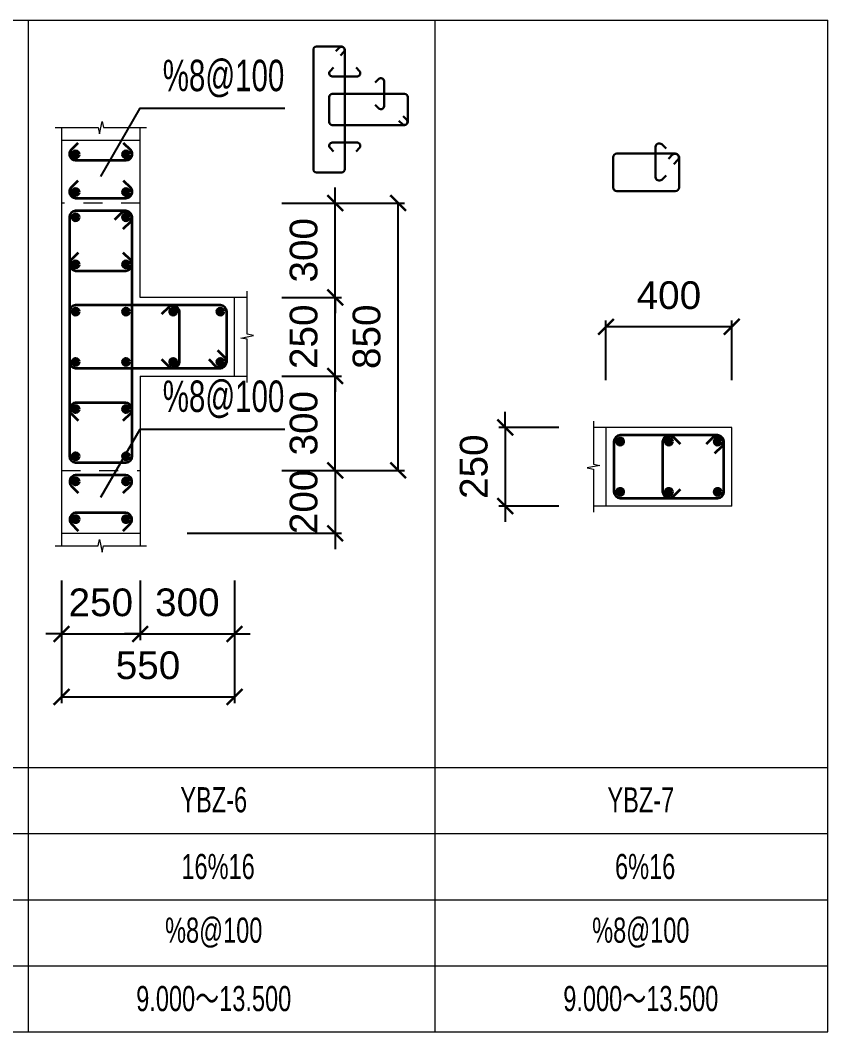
# Model space of a CAD drawing. Header units: millimetres. Extents: x -3831 to 465700, y 39900 to 106100.
# Drawn here: x 225356 to 227923, y 39900 to 43116 of the extents above; entities that cross this region are included whole.
import ezdxf

# ---------------------------------------------------------------- set-up
doc = ezdxf.new("R2010")
doc.units = ezdxf.units.MM
doc.linetypes.add('线型7', pattern=[120.000008, -30.000002, 60.000004, -30.000002])
for name, color, linetype, lineweight in [('S_EdgeMemberLongiBar', 1, 'Continuous', 50), ('S_EdgeMemberShape', 3, 'Continuous', 9), ('S_EdgeMemberShapeDash', 3, '线型7', 9), ('S_EdgeMemberTxt', 7, 'Continuous', 9), ('stirrupfig', 1, 'Continuous', 35), ('StirrupFig_x', 30, 'Continuous', 30), ('拉结区拉筋规', 9, 'Continuous', 25)]:
    doc.layers.add(name, color=color, linetype=linetype, lineweight=lineweight)
doc.layers.add('WALL-Beam', color=80, linetype='Continuous')
doc.styles.get("Standard").update_dxf_attribs({"font": 'arial.ttf'})
doc.styles.add('xxxx', font='RIF.ttf')
doc.dimstyles.new('ISO-25', dxfattribs={"dimtxt": 2.5, "dimasz": 2.5, "dimexe": 1.25, "dimexo": 0.625, "dimtad": 1, "dimtxsty": 'Standard', "dimcen": 2.5, "dimadec": 0, "dimazin": 0, "dimtfac": 1, "dimtmove": 0, "dimatfit": 3, "dimfxl": 1, "dimarcsym": 0})

# ---------------------------------------------------------------- blocks, each defined once
blk = doc.blocks.new('_ArchTick')
at = {"color": 0, "linetype": 'ByBlock', "const_width": 0.15}
blk.add_lwpolyline([(-0.5, -0.5), (0.5, 0.5)], dxfattribs=at)
blk = doc.blocks.new('*D782')
at = {"layer": 'Defpoints', "color": 0, "transparency": 16777216}
for p in [(225487.3, 41484.7), (225737.3, 41484.7), (225737.3, 41164.7)]:
    blk.add_point(p, dxfattribs=at)
at = {"layer": 'WALL-Beam', "color": 0, "lineweight": -2, "transparency": 16777216}
for p, q in [((225487.3, 41334.7), (225487.3, 41144.7)), ((225737.3, 41334.7), (225737.3, 41144.7)), ((225487.3, 41164.7), (225437.3, 41164.7)), ((225487.3, 41164.7), (225737.3, 41164.7)), ((225737.3, 41164.7), (225787.3, 41164.7))]:
    blk.add_line(p, q, dxfattribs=at)
at = {"layer": 'WALL-Beam', "color": 0, "lineweight": -2, "transparency": 16777216, "xscale": 50, "yscale": 50, "zscale": 50}
blk.add_blockref('_ArchTick', (225487.3, 41164.7), dxfattribs=at)
at = {"layer": 'WALL-Beam', "color": 0, "lineweight": -2, "transparency": 16777216, "xscale": 50, "yscale": 50, "zscale": 50, "rotation": 180}
blk.add_blockref('_ArchTick', (225737.3, 41164.7), dxfattribs=at)
at = {"layer": 'WALL-Beam', "color": 7, "transparency": 16777216, "insert": (225612.3, 41264.6), "char_height": 88, "attachment_point": 5}
blk.add_mtext('250', dxfattribs=at)
blk = doc.blocks.new('*D783')
at = {"layer": 'Defpoints', "color": 0, "transparency": 16777216}
for p in [(225737.3, 41484.7), (226037.3, 41484.7), (226037.3, 41164.7)]:
    blk.add_point(p, dxfattribs=at)
at = {"layer": 'WALL-Beam', "color": 0, "lineweight": -2, "transparency": 16777216}
for p, q in [((225737.3, 41334.7), (225737.3, 41144.7)), ((226037.3, 41334.7), (226037.3, 41144.7)), ((225737.3, 41164.7), (225687.3, 41164.7)), ((225737.3, 41164.7), (226037.3, 41164.7)), ((226037.3, 41164.7), (226087.3, 41164.7))]:
    blk.add_line(p, q, dxfattribs=at)
at = {"layer": 'WALL-Beam', "color": 0, "lineweight": -2, "transparency": 16777216, "xscale": 50, "yscale": 50, "zscale": 50}
blk.add_blockref('_ArchTick', (225737.3, 41164.7), dxfattribs=at)
at = {"layer": 'WALL-Beam', "color": 0, "lineweight": -2, "transparency": 16777216, "xscale": 50, "yscale": 50, "zscale": 50, "rotation": 180}
blk.add_blockref('_ArchTick', (226037.3, 41164.7), dxfattribs=at)
at = {"layer": 'WALL-Beam', "color": 7, "transparency": 16777216, "insert": (225887.3, 41264.7), "char_height": 88, "attachment_point": 5}
blk.add_mtext('300', dxfattribs=at)
blk = doc.blocks.new('*D784')
at = {"layer": 'Defpoints', "color": 0, "transparency": 16777216}
for p in [(225487.3, 41484.7), (226037.3, 41484.7), (226037.3, 40964.7)]:
    blk.add_point(p, dxfattribs=at)
at = {"layer": 'WALL-Beam', "color": 0, "lineweight": -2, "transparency": 16777216}
for p, q in [((225487.3, 41334.7), (225487.3, 40944.7)), ((226037.3, 41334.7), (226037.3, 40944.7)), ((225487.3, 40964.7), (226037.3, 40964.7))]:
    blk.add_line(p, q, dxfattribs=at)
at = {"layer": 'WALL-Beam', "color": 0, "lineweight": -2, "transparency": 16777216, "xscale": 50, "yscale": 50, "zscale": 50, "rotation": 180}
blk.add_blockref('_ArchTick', (225487.3, 40964.7), dxfattribs=at)
at = {"layer": 'WALL-Beam', "color": 0, "lineweight": -2, "transparency": 16777216, "xscale": 50, "yscale": 50, "zscale": 50}
blk.add_blockref('_ArchTick', (226037.3, 40964.7), dxfattribs=at)
at = {"layer": 'WALL-Beam', "color": 7, "transparency": 16777216, "insert": (225762.3, 41064.6), "char_height": 88, "attachment_point": 5}
blk.add_mtext('550', dxfattribs=at)
blk = doc.blocks.new('*D785')
at = {"layer": 'Defpoints', "color": 0, "transparency": 16777216}
for p in [(226037.3, 41984.7), (226357.3, 41984.7), (226037.3, 41684.7)]:
    blk.add_point(p, dxfattribs=at)
at = {"layer": 'WALL-Beam', "color": 0, "lineweight": -2, "transparency": 16777216}
for p, q in [((226357.3, 41984.7), (226357.3, 42034.7)), ((226187.3, 41984.7), (226377.3, 41984.7)), ((226357.3, 41684.7), (226357.3, 41984.7)), ((226187.3, 41684.7), (226377.3, 41684.7)), ((226357.3, 41684.7), (226357.3, 41634.7))]:
    blk.add_line(p, q, dxfattribs=at)
at = {"layer": 'WALL-Beam', "color": 0, "lineweight": -2, "transparency": 16777216, "xscale": 50, "yscale": 50, "zscale": 50}
for p, rotation in [((226357.3, 41984.7), 270), ((226357.3, 41684.7), 90)]:
    blk.add_blockref('_ArchTick', p, dxfattribs=dict(at, rotation=rotation))
at = {"layer": 'WALL-Beam', "color": 7, "transparency": 16777216, "insert": (226257.4, 41834.7), "char_height": 88, "attachment_point": 5, "rotation": 90}
blk.add_mtext('300', dxfattribs=at)
blk = doc.blocks.new('*D786')
at = {"layer": 'Defpoints', "color": 0, "transparency": 16777216}
for p in [(226037.3, 42234.7), (226357.3, 42234.7), (226037.3, 41984.7)]:
    blk.add_point(p, dxfattribs=at)
at = {"layer": 'WALL-Beam', "color": 0, "lineweight": -2, "transparency": 16777216}
for p, q in [((226357.3, 42234.7), (226357.3, 42284.7)), ((226187.3, 42234.7), (226377.3, 42234.7)), ((226357.3, 41984.7), (226357.3, 42234.7)), ((226187.3, 41984.7), (226377.3, 41984.7)), ((226357.3, 41984.7), (226357.3, 41934.7))]:
    blk.add_line(p, q, dxfattribs=at)
at = {"layer": 'WALL-Beam', "color": 0, "lineweight": -2, "transparency": 16777216, "xscale": 50, "yscale": 50, "zscale": 50}
for p, rotation in [((226357.3, 42234.7), 270), ((226357.3, 41984.7), 90)]:
    blk.add_blockref('_ArchTick', p, dxfattribs=dict(at, rotation=rotation))
at = {"layer": 'WALL-Beam', "color": 7, "transparency": 16777216, "insert": (226257.4, 42109.7), "char_height": 88, "attachment_point": 5, "rotation": 90}
blk.add_mtext('250', dxfattribs=at)
blk = doc.blocks.new('*D787')
at = {"layer": 'Defpoints', "color": 0, "transparency": 16777216}
for p in [(226037.3, 42534.7), (226357.3, 42534.7), (226037.3, 42234.7)]:
    blk.add_point(p, dxfattribs=at)
at = {"layer": 'WALL-Beam', "color": 0, "lineweight": -2, "transparency": 16777216}
for p, q in [((226357.3, 42534.7), (226357.3, 42584.7)), ((226187.3, 42534.7), (226377.3, 42534.7)), ((226357.3, 42234.7), (226357.3, 42534.7)), ((226187.3, 42234.7), (226377.3, 42234.7)), ((226357.3, 42234.7), (226357.3, 42184.7))]:
    blk.add_line(p, q, dxfattribs=at)
at = {"layer": 'WALL-Beam', "color": 0, "lineweight": -2, "transparency": 16777216, "xscale": 50, "yscale": 50, "zscale": 50}
for p, rotation in [((226357.3, 42534.7), 270), ((226357.3, 42234.7), 90)]:
    blk.add_blockref('_ArchTick', p, dxfattribs=dict(at, rotation=rotation))
at = {"layer": 'WALL-Beam', "color": 7, "transparency": 16777216, "insert": (226257.4, 42384.7), "char_height": 88, "attachment_point": 5, "rotation": 90}
blk.add_mtext('300', dxfattribs=at)
blk = doc.blocks.new('*D788')
at = {"layer": 'Defpoints', "color": 0, "transparency": 16777216}
for p in [(226037.3, 42534.7), (226557.3, 42534.7), (226037.3, 41684.7)]:
    blk.add_point(p, dxfattribs=at)
at = {"layer": 'WALL-Beam', "color": 0, "lineweight": -2, "transparency": 16777216}
for p, q in [((226187.3, 42534.7), (226577.3, 42534.7)), ((226557.3, 41684.7), (226557.3, 42534.7)), ((226187.3, 41684.7), (226577.3, 41684.7))]:
    blk.add_line(p, q, dxfattribs=at)
at = {"layer": 'WALL-Beam', "color": 0, "lineweight": -2, "transparency": 16777216, "xscale": 50, "yscale": 50, "zscale": 50}
for p, rotation in [((226557.3, 42534.7), 90), ((226557.3, 41684.7), 270)]:
    blk.add_blockref('_ArchTick', p, dxfattribs=dict(at, rotation=rotation))
at = {"layer": 'WALL-Beam', "color": 7, "transparency": 16777216, "insert": (226457.4, 42109.7), "char_height": 88, "attachment_point": 5, "rotation": 90}
blk.add_mtext('850', dxfattribs=at)
blk = doc.blocks.new('*D808')
at = {"layer": 'Defpoints', "color": 0, "transparency": 16777216}
for p in [(227218, 42141.5), (227218, 41821.5), (227618, 41821.5)]:
    blk.add_point(p, dxfattribs=at)
at = {"layer": 'WALL-Beam', "color": 0, "lineweight": -2, "transparency": 16777216}
for p, q in [((227218, 41971.5), (227218, 42161.5)), ((227618, 42141.5), (227218, 42141.5)), ((227618, 41971.5), (227618, 42161.5))]:
    blk.add_line(p, q, dxfattribs=at)
at = {"layer": 'WALL-Beam', "color": 0, "lineweight": -2, "transparency": 16777216, "xscale": 50, "yscale": 50, "zscale": 50, "rotation": 180}
blk.add_blockref('_ArchTick', (227218, 42141.5), dxfattribs=at)
at = {"layer": 'WALL-Beam', "color": 0, "lineweight": -2, "transparency": 16777216, "xscale": 50, "yscale": 50, "zscale": 50}
blk.add_blockref('_ArchTick', (227618, 42141.5), dxfattribs=at)
at = {"layer": 'WALL-Beam', "color": 7, "transparency": 16777216, "insert": (227418, 42241.4), "char_height": 88, "attachment_point": 5}
blk.add_mtext('400', dxfattribs=at)
blk = doc.blocks.new('*D809')
at = {"layer": 'Defpoints', "color": 0, "transparency": 16777216}
for p in [(227218, 41821.5), (226898, 41571.5), (227218, 41571.5)]:
    blk.add_point(p, dxfattribs=at)
at = {"layer": 'WALL-Beam', "color": 0, "lineweight": -2, "transparency": 16777216}
for p, q in [((226898, 41821.5), (226898, 41871.5)), ((227068, 41821.5), (226878, 41821.5)), ((226898, 41821.5), (226898, 41571.5)), ((227068, 41571.5), (226878, 41571.5)), ((226898, 41571.5), (226898, 41521.5))]:
    blk.add_line(p, q, dxfattribs=at)
at = {"layer": 'WALL-Beam', "color": 0, "lineweight": -2, "transparency": 16777216, "xscale": 50, "yscale": 50, "zscale": 50}
for p, rotation in [((226898, 41821.5), 270), ((226898, 41571.5), 90)]:
    blk.add_blockref('_ArchTick', p, dxfattribs=dict(at, rotation=rotation))
at = {"layer": 'WALL-Beam', "color": 7, "transparency": 16777216, "insert": (226798.1, 41696.5), "char_height": 88, "attachment_point": 5, "rotation": 90}
blk.add_mtext('250', dxfattribs=at)
blk = doc.blocks.new('*D821')
at = {"layer": 'Defpoints', "color": 0, "transparency": 16777216}
for p in [(226037.3, 41684.7), (225737.3, 41484.7), (226357.3, 41484.7)]:
    blk.add_point(p, dxfattribs=at)
at = {"layer": 'WALL-Beam', "color": 0, "lineweight": -2, "transparency": 16777216}
for p, q in [((226357.3, 41684.7), (226357.3, 41734.7)), ((226187.3, 41684.7), (226377.3, 41684.7)), ((226357.3, 41684.7), (226357.3, 41484.7)), ((225887.3, 41484.7), (226377.3, 41484.7)), ((226357.3, 41484.7), (226357.3, 41434.7))]:
    blk.add_line(p, q, dxfattribs=at)
at = {"layer": 'WALL-Beam', "color": 0, "lineweight": -2, "transparency": 16777216, "xscale": 50, "yscale": 50, "zscale": 50}
for p, rotation in [((226357.3, 41684.7), 270), ((226357.3, 41484.7), 90)]:
    blk.add_blockref('_ArchTick', p, dxfattribs=dict(at, rotation=rotation))
at = {"layer": 'WALL-Beam', "color": 7, "transparency": 16777216, "insert": (226257.4, 41584.7), "char_height": 88, "attachment_point": 5, "rotation": 90}
blk.add_mtext('200', dxfattribs=at)

msp = doc.modelspace()

# ---------------------------------------------------------------- hatches: boundary and pattern name
at = {"layer": 'S_EdgeMemberLongiBar'}
h = msp.add_hatch(color=256, dxfattribs=at)
h.dxf.hatch_style = 1
edge = h.paths.add_edge_path()
edge.add_arc((225532.34399, 42689.71147), 10, 0, 360)
h = msp.add_hatch(color=256, dxfattribs=at)
h.dxf.hatch_style = 1
edge = h.paths.add_edge_path()
edge.add_arc((225692.34399, 42689.71147), 10, 0, 360)
h = msp.add_hatch(color=256, dxfattribs=at)
h.dxf.hatch_style = 1
edge = h.paths.add_edge_path()
edge.add_arc((225532.34399, 42569.71147), 10, 0, 360)
h = msp.add_hatch(color=256, dxfattribs=at)
h.dxf.hatch_style = 1
edge = h.paths.add_edge_path()
edge.add_arc((225692.34399, 42569.71147), 10, 0, 360)
h = msp.add_hatch(color=256, dxfattribs=at)
h.dxf.hatch_style = 1
edge = h.paths.add_edge_path()
edge.add_arc((225532.34399, 42489.71147), 10, 0, 360)
h = msp.add_hatch(color=256, dxfattribs=at)
h.dxf.hatch_style = 1
edge = h.paths.add_edge_path()
edge.add_arc((225692.34399, 42489.71147), 10, 0, 360)
h = msp.add_hatch(color=256, dxfattribs=at)
h.dxf.hatch_style = 1
edge = h.paths.add_edge_path()
edge.add_arc((225532.34399, 42339.71147), 10, 0, 360)
h = msp.add_hatch(color=256, dxfattribs=at)
h.dxf.hatch_style = 1
edge = h.paths.add_edge_path()
edge.add_arc((225692.34399, 42339.71147), 10, 0, 360)
h = msp.add_hatch(color=256, dxfattribs=at)
h.dxf.hatch_style = 1
edge = h.paths.add_edge_path()
edge.add_arc((225532.34399, 42189.71147), 10, 0, 360)
h = msp.add_hatch(color=256, dxfattribs=at)
h.dxf.hatch_style = 1
edge = h.paths.add_edge_path()
edge.add_arc((225692.34399, 42189.71147), 10, 0, 360)
h = msp.add_hatch(color=256, dxfattribs=at)
h.dxf.hatch_style = 1
edge = h.paths.add_edge_path()
edge.add_arc((225842.34399, 42189.71147), 10, 0, 360)
h = msp.add_hatch(color=256, dxfattribs=at)
h.dxf.hatch_style = 1
edge = h.paths.add_edge_path()
edge.add_arc((225992.34399, 42189.71147), 10, 0, 360)
h = msp.add_hatch(color=256, dxfattribs=at)
h.dxf.hatch_style = 1
edge = h.paths.add_edge_path()
edge.add_arc((225532.34399, 42029.71147), 10, 0, 360)
h = msp.add_hatch(color=256, dxfattribs=at)
h.dxf.hatch_style = 1
edge = h.paths.add_edge_path()
edge.add_arc((225692.34399, 42029.71147), 10, 0, 360)
h = msp.add_hatch(color=256, dxfattribs=at)
h.dxf.hatch_style = 1
edge = h.paths.add_edge_path()
edge.add_arc((225842.34399, 42029.71147), 10, 0, 360)
h = msp.add_hatch(color=256, dxfattribs=at)
h.dxf.hatch_style = 1
edge = h.paths.add_edge_path()
edge.add_arc((225992.34399, 42029.71147), 10, 0, 360)
h = msp.add_hatch(color=256, dxfattribs=at)
h.dxf.hatch_style = 1
edge = h.paths.add_edge_path()
edge.add_arc((225532.34399, 41879.71147), 10, 0, 360)
h = msp.add_hatch(color=256, dxfattribs=at)
h.dxf.hatch_style = 1
edge = h.paths.add_edge_path()
edge.add_arc((225692.34399, 41879.71147), 10, 0, 360)
h = msp.add_hatch(color=256, dxfattribs=at)
h.dxf.hatch_style = 1
edge = h.paths.add_edge_path()
edge.add_arc((227263.02878, 41776.46349), 10, 0, 360)
h = msp.add_hatch(color=256, dxfattribs=at)
h.dxf.hatch_style = 1
edge = h.paths.add_edge_path()
edge.add_arc((227418.02878, 41776.46349), 10, 0, 360)
h = msp.add_hatch(color=256, dxfattribs=at)
h.dxf.hatch_style = 1
edge = h.paths.add_edge_path()
edge.add_arc((227573.02878, 41776.46349), 10, 0, 360)
h = msp.add_hatch(color=256, dxfattribs=at)
h.dxf.hatch_style = 1
edge = h.paths.add_edge_path()
edge.add_arc((225532.34399, 41729.71147), 10, 0, 360)
h = msp.add_hatch(color=256, dxfattribs=at)
h.dxf.hatch_style = 1
edge = h.paths.add_edge_path()
edge.add_arc((225692.34399, 41729.71147), 10, 0, 360)
h = msp.add_hatch(color=256, dxfattribs=at)
h.dxf.hatch_style = 1
edge = h.paths.add_edge_path()
edge.add_arc((225532.34399, 41649.71147), 10, 0, 360)
h = msp.add_hatch(color=256, dxfattribs=at)
h.dxf.hatch_style = 1
edge = h.paths.add_edge_path()
edge.add_arc((225692.34399, 41649.71147), 10, 0, 360)
h = msp.add_hatch(color=256, dxfattribs=at)
h.dxf.hatch_style = 1
edge = h.paths.add_edge_path()
edge.add_arc((227263.02878, 41616.46349), 10, 0, 360)
h = msp.add_hatch(color=256, dxfattribs=at)
h.dxf.hatch_style = 1
edge = h.paths.add_edge_path()
edge.add_arc((227418.02878, 41616.46349), 10, 0, 360)
h = msp.add_hatch(color=256, dxfattribs=at)
h.dxf.hatch_style = 1
edge = h.paths.add_edge_path()
edge.add_arc((227573.02878, 41616.46349), 10, 0, 360)
h = msp.add_hatch(color=256, dxfattribs=at)
h.dxf.hatch_style = 1
edge = h.paths.add_edge_path()
edge.add_arc((225532.34399, 41529.71147), 10, 0, 360)
h = msp.add_hatch(color=256, dxfattribs=at)
h.dxf.hatch_style = 1
edge = h.paths.add_edge_path()
edge.add_arc((225692.34399, 41529.71147), 10, 0, 360)

# ---------------------------------------------------------------- linework, layer by layer
for centre in [(225532.34399, 42689.71147), (225692.34399, 42689.71147), (225532.34399, 42569.71147), (225692.34399, 42569.71147), (225532.34399, 42489.71147), (225692.34399, 42489.71147), (225532.34399, 42339.71147), (225692.34399, 42339.71147), (225532.34399, 42189.71147), (225692.34399, 42189.71147), (225842.34399, 42189.71147), (225992.34399, 42189.71147), (225532.34399, 42029.71147), (225692.34399, 42029.71147), (225842.34399, 42029.71147), (225992.34399, 42029.71147), (225532.34399, 41879.71147), (225692.34399, 41879.71147), (227263.02878, 41776.46349), (227418.02878, 41776.46349), (227573.02878, 41776.46349), (225532.34399, 41729.71147), (225692.34399, 41729.71147), (225532.34399, 41649.71147), (225692.34399, 41649.71147), (227263.02878, 41616.46349), (227418.02878, 41616.46349), (227573.02878, 41616.46349), (225532.34399, 41529.71147), (225692.34399, 41529.71147)]:
    msp.add_circle(centre, 10, dxfattribs=at)
at = {"layer": 'S_EdgeMemberShape'}
for p, q in [((225487.34399, 42774.71147), (225487.34399, 41444.71147)), ((225737.34399, 42234.71147), (225737.34399, 42774.71147)), ((225487.34399, 42734.71147), (225737.34399, 42734.71147)), ((226077.34399, 42234.71147), (225737.34399, 42234.71147)), ((226037.34399, 41984.71147), (226037.34399, 42234.71147)), ((225737.34399, 41984.71147), (226077.34399, 41984.71147)), ((225737.34399, 41984.71147), (225737.34399, 41984.71147)), ((225737.34399, 41984.71147), (225737.34399, 41444.71147)), ((227618.02878, 41821.46349), (227178.02878, 41821.46349)), ((227218.02878, 41821.46349), (227218.02878, 41571.46349)), ((227618.02878, 41571.46349), (227618.02878, 41821.46349)), ((227618.02878, 41821.46349), (227618.02878, 41821.46349)), ((227618.02878, 41571.46349), (227178.02878, 41571.46349)), ((225487.34399, 41484.71147), (225737.34399, 41484.71147))]:
    msp.add_line(p, q, dxfattribs=at)
for points in [[(225467.34399, 42774.71147), (225604.34399, 42774.71147), (225608.34399, 42754.71147), (225616.34399, 42794.71147), (225620.34399, 42774.71147), (225757.34399, 42774.71147)], [(226077.34399, 41964.71147), (226077.34399, 42101.71147), (226057.34399, 42105.71147), (226097.34399, 42113.71147), (226077.34399, 42117.71147), (226077.34399, 42254.71147)], [(227178.02878, 41841.46349), (227178.02878, 41704.46349), (227198.02878, 41700.46349), (227158.02878, 41692.46349), (227178.02878, 41688.46349), (227178.02878, 41551.46349)], [(225467.34399, 41444.71147), (225604.34399, 41444.71147), (225608.34399, 41464.71147), (225616.34399, 41424.71147), (225620.34399, 41444.71147), (225757.34399, 41444.71147)]]:
    msp.add_lwpolyline(points, dxfattribs=at)
at = {"layer": 'S_EdgeMemberShapeDash'}
for p, q in [((225737.34399, 42534.71147), (225487.34399, 42534.71147)), ((225487.34399, 41684.71147), (225737.34399, 41684.71147))]:
    msp.add_line(p, q, dxfattribs=at)
at = {"layer": 'S_EdgeMemberTxt'}
for p, q in [((216561.43125, 43116.20376), (227923.02878, 43116.20376)), ((225382.34399, 39899.71147), (225382.34399, 43116.20376)), ((226674.86045, 39899.71147), (226674.86045, 43116.20376)), ((227923.02878, 39899.71147), (227923.02878, 43116.20376)), ((216561.43125, 40739.71147), (227923.02878, 40739.71147)), ((216561.43125, 40529.71147), (227923.02878, 40529.71147)), ((216561.43125, 40319.71147), (227923.02878, 40319.71147)), ((216561.43125, 40109.71147), (227923.02878, 40109.71147)), ((216561.43125, 39899.71147), (227923.02878, 39899.71147))]:
    msp.add_line(p, q, dxfattribs=at)
at = {"layer": 'stirrupfig'}
for points in [[(225683.85961, 42726.481), (225706.48617, 42703.85366, -0.5890477916), (225692.34399, 42669.71147), (225532.34399, 42669.71147, -0.589040317), (225518.20024, 42703.85366), (225540.82836, 42726.481)], [(225683.85961, 42606.481), (225706.48617, 42583.85366, -0.5890477916), (225692.34399, 42549.71147), (225532.34399, 42549.71147, -0.589040317), (225518.20024, 42583.85366), (225540.82836, 42606.481)], [(225683.85961, 42452.94194), (225706.48617, 42475.56929, 0.5890477916), (225692.34399, 42509.71147), (225532.34399, 42509.71147, 0.3926990819), (225512.34399, 42489.71147), (225512.34399, 41729.71147, 0.3926990819), (225532.34399, 41709.71147), (225692.34399, 41709.71147, 0.3926990819), (225712.34399, 41729.71147), (225712.34399, 42489.71147, 0.5890297475), (225678.20024, 42503.85366), (225655.57367, 42481.2271)], [(225540.82836, 42376.481), (225518.20024, 42353.85366, 0.589040317), (225532.34399, 42319.71147), (225692.34399, 42319.71147, 0.5890477916), (225706.48617, 42353.85366), (225683.85961, 42376.481)], [(225955.57367, 42038.19585), (225978.20024, 42015.56929, 0.5890297475), (226012.34399, 42029.71147), (226012.34399, 42189.71147, 0.3926990819), (225992.34399, 42209.71147), (225532.34399, 42209.71147, 0.3926990819), (225512.34399, 42189.71147)], [(225805.57367, 42038.19585), (225828.20024, 42015.56929, 0.5890297475), (225862.34399, 42029.71147), (225862.34399, 42189.71147, 0.5890297475), (225828.20024, 42203.85366), (225805.57367, 42181.2271)], [(225512.34399, 42029.71147, 0.3926990819), (225532.34399, 42009.71147), (225992.34399, 42009.71147, 0.5890477916), (226006.48617, 42043.85366), (225983.85961, 42066.481)], [(225683.85961, 41842.94194), (225706.48617, 41865.56929, 0.5890477916), (225692.34399, 41899.71147), (225532.34399, 41899.71147, 0.589040317), (225518.20024, 41865.56929), (225540.82836, 41842.94194)], [(227564.53971, 41739.69474), (227587.1694, 41762.32131, 0.5890552656), (227573.02878, 41796.46349), (227263.02878, 41796.46349, 0.3926990819), (227243.02878, 41776.46349), (227243.02878, 41616.46349, 0.3926990819), (227263.02878, 41596.46349), (227573.02878, 41596.46349, 0.3926990819), (227593.02878, 41616.46349), (227593.02878, 41776.46349, 0.5890658365), (227558.88815, 41790.60568), (227536.25846, 41767.97912)], [(227454.79753, 41767.97912), (227432.1694, 41790.60568, 0.5890658365), (227398.02878, 41776.46349), (227398.02878, 41616.46349, 0.5890658365), (227432.1694, 41602.32131), (227454.79753, 41624.94787)], [(225683.85961, 41612.94194), (225706.48617, 41635.56929, 0.5890477916), (225692.34399, 41669.71147), (225532.34399, 41669.71147, 0.589040317), (225518.20024, 41635.56929), (225540.82836, 41612.94194)], [(225683.85961, 41492.94194), (225706.48617, 41515.56929, 0.5890477916), (225692.34399, 41549.71147), (225532.34399, 41549.71147, 0.589040317), (225518.20024, 41515.56929), (225540.82836, 41492.94194)]]:
    msp.add_lwpolyline(points, format="xyb", dxfattribs=at)
at = {"layer": 'StirrupFig_x'}
msp.add_line((226337.92273, 42872.46254), (226337.92273, 42792.46254), dxfattribs=at)
for points in [[(226373.68054, 43004.07778), (226384.99382, 43015.39145, 0.5890477916), (226377.92273, 43032.46254), (226297.92273, 43032.46254, 0.3926990819), (226287.92273, 43022.46254), (226287.92273, 42642.46254, 0.3926990819), (226297.92273, 42632.46254), (226377.92273, 42632.46254, 0.3926990819), (226387.92273, 42642.46254), (226387.92273, 43022.46254, 0.5890297475), (226370.85085, 43029.53364), (226359.53757, 43018.22035)], [(226352.16492, 42965.84731), (226340.85085, 42954.53364, 0.589040317), (226347.92273, 42937.46254), (226427.92273, 42937.46254, 0.5890477916), (226434.99382, 42954.53364), (226423.68054, 42965.84731)], [(226484.53757, 42846.70473), (226495.85085, 42835.39145, 0.5890297475), (226512.92273, 42842.46254), (226512.92273, 42922.46254, 0.5890297475), (226495.85085, 42929.53364), (226484.53757, 42918.22035)], [(226559.53757, 42796.70473), (226570.85085, 42785.39145, 0.5890297475), (226587.92273, 42792.46254), (226587.92273, 42872.46254, 0.3926990819), (226577.92273, 42882.46254), (226347.92273, 42882.46254, 0.3926990819), (226337.92273, 42872.46254)], [(226337.92273, 42792.46254, 0.3926990819), (226347.92273, 42782.46254), (226577.92273, 42782.46254, 0.5890477916), (226584.99382, 42799.53364), (226573.68054, 42810.84731)], [(226423.68054, 42699.07778), (226434.99382, 42710.39145, 0.5890477916), (226427.92273, 42727.46254), (226347.92273, 42727.46254, 0.589040317), (226340.85085, 42710.39145), (226352.16492, 42699.07778)], [(227409.25301, 42708.37599), (227395.67426, 42721.95474, 0.5890073529), (227375.18801, 42713.46662), (227375.18801, 42617.46474, 0.5890297761), (227395.67426, 42608.97943), (227409.25301, 42622.55537)], [(227433.33364, 42658.28256), (227446.91239, 42671.85849, 0.5890073529), (227438.42426, 42692.34474), (227252.42801, 42692.34474, 0.3926714527), (227240.42426, 42680.34662), (227240.42426, 42584.34474, 0.3926714527), (227252.42801, 42572.34662), (227438.42426, 42572.34662, 0.3926714527), (227450.42801, 42584.34474), (227450.42801, 42680.34662, 0.5889215297), (227429.93614, 42688.83193), (227416.36301, 42675.25599)]]:
    msp.add_lwpolyline(points, format="xyb", dxfattribs=at)
at = {"layer": '拉结区拉筋规'}
for points in [[(225612.34399, 42619.71147), (225737.34399, 42836.21929), (226197.34399, 42836.21929)], [(225612.34399, 41599.71147), (225737.34399, 41816.21929), (226197.34399, 41816.21929)]]:
    msp.add_lwpolyline(points, dxfattribs=at)

# ---------------------------------------------------------------- texts
at = {"layer": 'S_EdgeMemberTxt', "char_height": 80, "attachment_point": 5, "style": 'xxxx'}
for s, insert, width in [('{\\W0.7;YBZ-6}', (225971.21899, 40637), 2145.35), ('{\\W0.7;YBZ-7}', (227328.74951, 40637), 2145.35), ('{\\W0.7;16%16}', (225985.05796, 40424.71147), 1695.35), ('{\\W0.7;6%16}', (227342.58849, 40424.71147), 1495.35), ('{\\W0.7;%8@100}', (225971.21899, 40214.71147), 1695.35), ('{\\W0.7;%8@100}', (227328.74951, 40214.71147), 1495.35), ('\\W0.7000;9.000～13.500', (225971.21899, 40004.71147), 1695.35), ('\\W0.7000;9.000～13.500', (227328.74951, 40004.71147), 1495.35)]:
    msp.add_mtext(s, dxfattribs=dict(at, insert=insert, width=width))
at = {"layer": '拉结区拉筋规', "char_height": 100, "width": 388.6, "attachment_point": 5, "style": 'xxxx'}
for insert in [(226002.41471, 42930.55222), (226002.41471, 41910.55222)]:
    msp.add_mtext('{\\W0.7;%8@100}', dxfattribs=dict(at, insert=insert))

# ---------------------------------------------------------------- dimensions: what is measured, and where the dimension line sits
at = {"layer": 'WALL-Beam'}
for p1, p2, distance, picture, middle in [((226037.34399, 42234.71147), (226037.34399, 42534.71147), -320, '*D787', (226257.38355, 42384.71147)), ((226037.34399, 41684.71147), (226037.34399, 42534.71147), -520, '*D788', (226457.41356, 42109.71147)), ((227618.02878, 41821.46349), (227218.02878, 41821.46349), -320, '*D808', (227418.02878, 42241.39392)), ((226037.34399, 41984.71147), (226037.34399, 42234.71147), -320, '*D786', (226257.41356, 42109.71147)), ((226037.34399, 41684.71147), (226037.34399, 41984.71147), -320, '*D785', (226257.38355, 41834.71147)), ((227218.02878, 41821.46349), (227218.02878, 41571.46349), -320, '*D809', (226798.09835, 41696.46349)), ((225487.34399, 41484.71147), (225737.34399, 41484.71147), -320, '*D782', (225612.34399, 41264.6419)), ((225487.34399, 41484.71147), (226037.34399, 41484.71147), -520, '*D784', (225762.34399, 41064.6419)), ((225737.34399, 41484.71147), (226037.34399, 41484.71147), -320, '*D783', (225887.34399, 41264.67191))]:
    dim = msp.add_aligned_dim(p1=p1, p2=p2, distance=distance, dimstyle='ISO-25', override={"dimtxt": 88, "dimasz": 50, "dimexe": 20, "dimexo": 150, "dimgap": 55, "dimblk1": 'ArchTick', "dimblk2": 'ArchTick', "dimsah": 1, "dimclrt": 7, "dimtix": 1, "dimtmove": 2}, dxfattribs=at)
    dim.commit()
    dim.dimension.update_dxf_attribs({"geometry": picture, "text_midpoint": middle})
dim = msp.add_linear_dim(base=(226357.34399, 41484.71147), p1=(226037.34399, 41684.71147), p2=(225737.34399, 41484.71147), angle=270, dimstyle='ISO-25', override={"dimtxt": 88, "dimasz": 50, "dimexe": 20, "dimexo": 150, "dimgap": 55, "dimblk1": 'ArchTick', "dimblk2": 'ArchTick', "dimsah": 1, "dimclrt": 7, "dimtix": 1, "dimtmove": 2}, dxfattribs=at)
dim.commit()
dim.dimension.update_dxf_attribs({"geometry": '*D821', "text_midpoint": (226257.41356, 41584.71147)})

doc.saveas('drawing.dxf')
